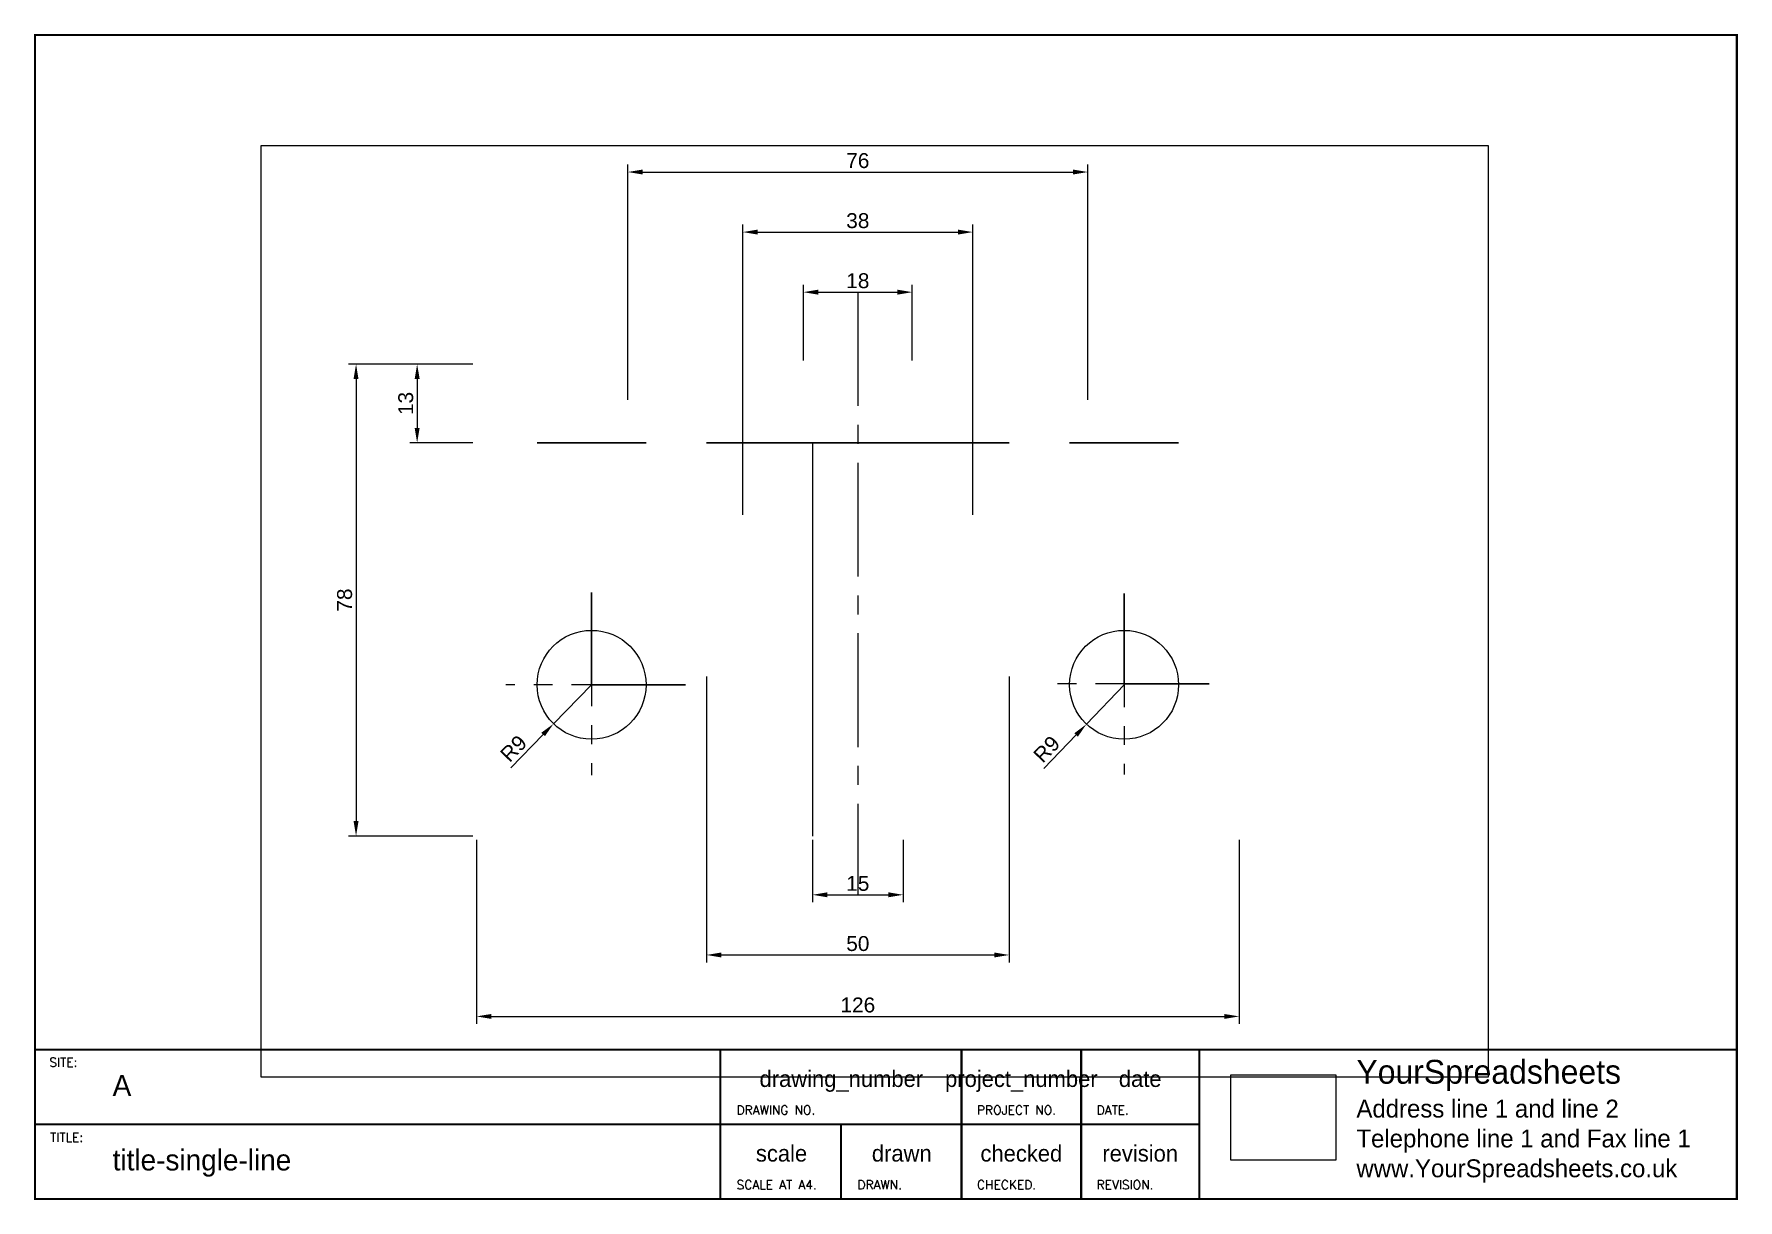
# Paper-space layout 'Layout4' of a CAD drawing. Header units: millimetres. Extents: x -12 to 273, y -1 to 194.
# The model-space entities are those that its viewports show. They can reach past a viewport. Long polylines and large blocks are cut down to what shows.
import ezdxf
from ezdxf.enums import TextEntityAlignment as Align

# ---------------------------------------------------------------- set-up
doc = ezdxf.new("R2010")
doc.units = ezdxf.units.MM
doc.linetypes.add('CENTER2', pattern=[28.575, 19.05, -3.175, 3.175, -3.175])
for name, color, linetype in [('Center Line', 1, 'CENTER2'), ('Dimensions', 5, 'Continuous'), ('YS-TEXT-LARGE', 250, 'Continuous'), ('YS-TEXT-MEDIUM', 6, 'Continuous'), ('YS-TITLEBLOCK-BORDERS', 154, 'Continuous'), ('YS-TITLEBLOCK-TEXT-NONEDITABLE', 154, 'Continuous')]:
    doc.layers.add(name, color=color, linetype=linetype)
doc.styles.add('ROMANS', font='romans.shx')
doc.styles.get("Standard").update_dxf_attribs({"font": 'arial.ttf'})
doc.styles.add('YS TEXT', font='GOTHIC.TTF')
doc.dimstyles.new('ISO-25', dxfattribs={"dimtxt": 2.5, "dimasz": 2.5, "dimexe": 1.25, "dimexo": 0.625, "dimtad": 1, "dimtxsty": 'Standard', "dimcen": 2.5, "dimadec": 0, "dimazin": 0, "dimtfac": 1, "dimtmove": 0, "dimatfit": 3, "dimfxl": 1, "dimarcsym": 0})
picture_1 = doc.add_image_def('image1.jpg', size_in_pixel=(739, 600))

# ---------------------------------------------------------------- blocks, each defined once
blk = doc.blocks.new('*D28')
at = {"layer": 'Defpoints', "color": 0, "transparency": 16777216}
for p in [(61.81, 59.86), (189.52, 59.86), (189.52, 29.65)]:
    blk.add_point(p, dxfattribs=at)
at = {"layer": 'Dimensions', "color": 0, "lineweight": -2, "transparency": 16777216}
for p, q in [((61.81, 59.24), (61.81, 28.4)), ((189.52, 59.24), (189.52, 28.4)), ((64.31, 29.65), (187.02, 29.65))]:
    blk.add_line(p, q, dxfattribs=at)
at = {"layer": 'Dimensions', "color": 0, "transparency": 16777216}
for points in [[(64.31, 30.06), (64.31, 29.23), (61.81, 29.65)], [(187.02, 30.06), (187.02, 29.23), (189.52, 29.65)]]:
    blk.add_solid(points, dxfattribs=at)
at = {"layer": 'Dimensions', "color": 0, "transparency": 16777216, "insert": (125.66, 31.55), "char_height": 2.5, "attachment_point": 5}
blk.add_mtext('126', dxfattribs=at)
blk = doc.blocks.new('*D30')
at = {"layer": 'Defpoints', "color": 0, "transparency": 16777216}
for p in [(61.81, 138.92), (41.63, 59.86), (61.81, 59.86)]:
    blk.add_point(p, dxfattribs=at)
at = {"layer": 'Dimensions', "color": 0, "lineweight": -2, "transparency": 16777216}
for p, q in [((61.19, 138.92), (40.38, 138.92)), ((41.63, 136.42), (41.63, 62.36)), ((61.19, 59.86), (40.38, 59.86))]:
    blk.add_line(p, q, dxfattribs=at)
at = {"layer": 'Dimensions', "color": 0, "transparency": 16777216}
for points in [[(41.21, 136.42), (42.04, 136.42), (41.63, 138.92)], [(41.21, 62.36), (42.04, 62.36), (41.63, 59.86)]]:
    blk.add_solid(points, dxfattribs=at)
at = {"layer": 'Dimensions', "color": 0, "transparency": 16777216, "insert": (39.72, 99.39), "char_height": 2.5, "attachment_point": 5, "rotation": 90}
blk.add_mtext('78', dxfattribs=at)
blk = doc.blocks.new('*D31')
at = {"layer": 'Defpoints', "color": 0, "transparency": 16777216}
for p in [(61.81, 138.92), (51.86, 125.74), (61.81, 125.74)]:
    blk.add_point(p, dxfattribs=at)
at = {"layer": 'Dimensions', "color": 0, "lineweight": -2, "transparency": 16777216}
for p, q in [((61.19, 138.92), (50.61, 138.92)), ((51.86, 136.42), (51.86, 128.24)), ((61.19, 125.74), (50.61, 125.74))]:
    blk.add_line(p, q, dxfattribs=at)
at = {"layer": 'Dimensions', "color": 0, "transparency": 16777216}
for points in [[(51.44, 136.42), (52.28, 136.42), (51.86, 138.92)], [(51.44, 128.24), (52.28, 128.24), (51.86, 125.74)]]:
    blk.add_solid(points, dxfattribs=at)
at = {"layer": 'Dimensions', "color": 0, "transparency": 16777216, "insert": (49.96, 132.33), "char_height": 2.5, "attachment_point": 5, "rotation": 90}
blk.add_mtext('13', dxfattribs=at)
blk = doc.blocks.new('*D32')
at = {"layer": 'Defpoints', "color": 0, "transparency": 16777216}
for p in [(81.07, 85.2, -32.43), (74.7, 78.67, -32.43)]:
    blk.add_point(p, dxfattribs=at)
at = {"layer": 'Dimensions', "color": 0, "lineweight": -2, "transparency": 16777216}
for p, q in [((81.07, 85.2), (74.7, 78.67)), ((67.53, 71.3), (72.96, 76.88))]:
    blk.add_line(p, q, dxfattribs=at)
at = {"layer": 'Dimensions', "color": 0, "transparency": 16777216}
blk.add_solid([(72.66, 77.17), (73.26, 76.59), (74.7, 78.67)], dxfattribs=at)
at = {"layer": 'Dimensions', "color": 0, "transparency": 16777216, "insert": (68.01, 74.52), "char_height": 2.5, "attachment_point": 5, "rotation": 45.7569}
blk.add_mtext('R9', dxfattribs=at)
blk = doc.blocks.new('*D33')
at = {"layer": 'Defpoints', "color": 0, "transparency": 16777216}
for p in [(170.26, 85.2, -32.43), (163.95, 78.61, -32.43)]:
    blk.add_point(p, dxfattribs=at)
at = {"layer": 'Dimensions', "color": 0, "lineweight": -2, "transparency": 16777216}
for p, q in [((170.26, 85.2), (163.95, 78.61)), ((156.84, 71.18), (162.22, 76.81))]:
    blk.add_line(p, q, dxfattribs=at)
at = {"layer": 'Dimensions', "color": 0, "transparency": 16777216}
blk.add_solid([(161.92, 77.09), (162.52, 76.52), (163.95, 78.61)], dxfattribs=at)
at = {"layer": 'Dimensions', "color": 0, "transparency": 16777216, "insert": (157.29, 74.41), "char_height": 2.5, "attachment_point": 5, "rotation": 46.2575}
blk.add_mtext('R9', dxfattribs=at)
blk = doc.blocks.new('*D34')
at = {"layer": 'Defpoints', "color": 0, "transparency": 16777216}
for p in [(134.79, 150.98), (116.54, 138.92), (134.79, 138.92)]:
    blk.add_point(p, dxfattribs=at)
at = {"layer": 'Dimensions', "color": 0, "lineweight": -2, "transparency": 16777216}
for p, q in [((116.54, 139.54), (116.54, 152.23)), ((134.79, 139.54), (134.79, 152.23)), ((119.04, 150.98), (132.29, 150.98))]:
    blk.add_line(p, q, dxfattribs=at)
at = {"layer": 'Dimensions', "color": 0, "transparency": 16777216}
for points in [[(119.04, 151.39), (119.04, 150.56), (116.54, 150.98)], [(132.29, 151.39), (132.29, 150.56), (134.79, 150.98)]]:
    blk.add_solid(points, dxfattribs=at)
at = {"layer": 'Dimensions', "color": 0, "transparency": 16777216, "insert": (125.66, 152.88), "char_height": 2.5, "attachment_point": 5}
blk.add_mtext('18', dxfattribs=at)
blk = doc.blocks.new('*D35')
at = {"layer": 'Defpoints', "color": 0, "transparency": 16777216}
for p in [(164.18, 171.1), (87.15, 132.33), (164.18, 132.33)]:
    blk.add_point(p, dxfattribs=at)
at = {"layer": 'Dimensions', "color": 0, "lineweight": -2, "transparency": 16777216}
for p, q in [((87.15, 132.96), (87.15, 172.35)), ((164.18, 132.96), (164.18, 172.35)), ((89.65, 171.1), (161.68, 171.1))]:
    blk.add_line(p, q, dxfattribs=at)
at = {"layer": 'Dimensions', "color": 0, "transparency": 16777216}
for points in [[(89.65, 171.52), (89.65, 170.68), (87.15, 171.1)], [(161.68, 171.52), (161.68, 170.68), (164.18, 171.1)]]:
    blk.add_solid(points, dxfattribs=at)
at = {"layer": 'Dimensions', "color": 0, "transparency": 16777216, "insert": (125.66, 173), "char_height": 2.5, "attachment_point": 5}
blk.add_mtext('76', dxfattribs=at)
blk = doc.blocks.new('*D36')
at = {"layer": 'Defpoints', "color": 0, "transparency": 16777216}
for p in [(100.33, 87.23), (151, 87.23), (151, 39.94)]:
    blk.add_point(p, dxfattribs=at)
at = {"layer": 'Dimensions', "color": 0, "lineweight": -2, "transparency": 16777216}
for p, q in [((100.33, 86.6), (100.33, 38.69)), ((151, 86.6), (151, 38.69)), ((102.83, 39.94), (148.5, 39.94))]:
    blk.add_line(p, q, dxfattribs=at)
at = {"layer": 'Dimensions', "color": 0, "transparency": 16777216}
for points in [[(102.83, 40.36), (102.83, 39.52), (100.33, 39.94)], [(148.5, 40.36), (148.5, 39.52), (151, 39.94)]]:
    blk.add_solid(points, dxfattribs=at)
at = {"layer": 'Dimensions', "color": 0, "transparency": 16777216, "insert": (125.66, 41.84), "char_height": 2.5, "attachment_point": 5}
blk.add_mtext('50', dxfattribs=at)
blk = doc.blocks.new('*D37')
at = {"layer": 'Defpoints', "color": 0, "transparency": 16777216}
for p in [(118.06, 59.86), (133.27, 59.86), (133.27, 50.02)]:
    blk.add_point(p, dxfattribs=at)
at = {"layer": 'Dimensions', "color": 0, "lineweight": -2, "transparency": 16777216}
for p, q in [((118.06, 59.24), (118.06, 48.77)), ((133.27, 59.24), (133.27, 48.77)), ((120.56, 50.02), (130.77, 50.02))]:
    blk.add_line(p, q, dxfattribs=at)
at = {"layer": 'Dimensions', "color": 0, "transparency": 16777216}
for points in [[(120.56, 50.44), (120.56, 49.61), (118.06, 50.02)], [(130.77, 50.44), (130.77, 49.61), (133.27, 50.02)]]:
    blk.add_solid(points, dxfattribs=at)
at = {"layer": 'Dimensions', "color": 0, "transparency": 16777216, "insert": (125.66, 51.92), "char_height": 2.5, "attachment_point": 5}
blk.add_mtext('15', dxfattribs=at)
blk = doc.blocks.new('*D38')
at = {"layer": 'Defpoints', "color": 0, "transparency": 16777216}
for p in [(144.92, 161.04), (106.41, 113.07), (144.92, 113.07)]:
    blk.add_point(p, dxfattribs=at)
at = {"layer": 'Dimensions', "color": 0, "lineweight": -2, "transparency": 16777216}
for p, q in [((106.41, 113.7), (106.41, 162.29)), ((108.91, 161.04), (142.42, 161.04)), ((144.92, 113.7), (144.92, 162.29))]:
    blk.add_line(p, q, dxfattribs=at)
at = {"layer": 'Dimensions', "color": 0, "transparency": 16777216}
for points in [[(108.91, 161.46), (108.91, 160.62), (106.41, 161.04)], [(142.42, 161.46), (142.42, 160.62), (144.92, 161.04)]]:
    blk.add_solid(points, dxfattribs=at)
at = {"layer": 'Dimensions', "color": 0, "transparency": 16777216, "insert": (125.66, 162.94), "char_height": 2.5, "attachment_point": 5}
blk.add_mtext('38', dxfattribs=at)

msp = doc.modelspace()

# ---------------------------------------------------------------- linework, layer by layer
at = {"extrusion": (0, -1, 0)}
for p, q in [((54, 65, 77), (44, 65, 77)), ((55.5, 65), (55.5, 65, 14.15)), ((82, 65, 77), (82, 65, 54.25))]:
    msp.add_line(p, q, dxfattribs=at)
for p, q in [((44, 65, 77), (44, 65, 47)), ((63, 65), (55.5, 65)), ((63, 65), (63, 65, 13)), ((70.5, 65), (70.5, 65, 10)), ((70.5, 65), (70.5, 65, 14.15)), ((72, 65, 77), (82, 65, 77)), ((55.5, 27, 14.15), (55.5, 27, 14.15))]:
    msp.add_line(p, q)
at = {"extrusion": (-1, 0, 5.02096e-16)}
for p, q in [((55.5, 65, 14.15), (55.5, 27, 14.15)), ((55.5, 27, 14.15), (55.5, 0))]:
    msp.add_line(p, q, dxfattribs=at)
at = {"extrusion": (0, -1, 0)}
for centre, radius in [((19, 52, -65), 9), ((63, 38, -65), 25), ((63, 38, -65), 16), ((107, 52, -65), 9)]:
    msp.add_circle(centre, radius, dxfattribs=at)
for centre in [(19, 25), (107, 25)]:
    msp.add_circle(centre, 9)
msp.add_arc((63, 77, -65), 9, 180, 0, dxfattribs=at)

psp = doc.layouts.new('Layout4')

# ---------------------------------------------------------------- linework, layer by layer
at = {"layer": 'Center Line'}
for p, q in [((125.664, 150.978), (125.664, 50.023)), ((81.069, 85.203), (81.069, 100.658)), ((81.069, 100.658), (81.069, 70.066)), ((170.259, 85.203), (170.259, 100.522)), ((170.259, 100.522), (170.259, 70.202)), ((96.775, 85.203), (66.71, 85.203)), ((81.069, 85.203), (96.775, 85.203)), ((184.52, 85.362), (156.088, 85.362)), ((170.259, 85.362), (184.52, 85.362))]:
    psp.add_line(p, q, dxfattribs=at)
at = {"layer": 'YS-TITLEBLOCK-BORDERS', "linetype": 'Continuous'}
psp.add_line((-12.12, 11.58), (182.838, 11.58), dxfattribs=at)
at = {"layer": 'YS-TITLEBLOCK-BORDERS', "linetype": 'Continuous', "const_width": 0.35}
psp.add_lwpolyline([(272.88, 194.038), (272.88, -0.92), (-12.12, -0.92), (-12.12, 194.038)], close=True, dxfattribs=at)
for points in [[(-12.12, 24.08), (272.88, 24.08)], [(102.645, -0.92), (102.645, 24.08)], [(143.03, -0.92), (143.03, 24.08)], [(163.067, -0.92), (163.067, 24.08)], [(182.838, 24.08), (182.838, -0.92)], [(-12.12, 11.58), (182.838, 11.58)], [(122.838, -0.92), (122.838, 11.58)]]:
    psp.add_lwpolyline(points, dxfattribs=at)

# ---------------------------------------------------------------- texts
at = {"layer": 'YS-TEXT-LARGE', "linetype": 'Continuous', "insert": (209.166, 22.373), "char_height": 5.4, "attachment_point": 1, "style": 'YS TEXT'}
psp.add_mtext('{\\H0.74074x;YourSpreadsheets\\P\\pxsm1;\\H0.75001x;Address line 1 and line 2\\PTelephone line 1 and Fax line 1\\P\\ps*;www.YourSpreadsheets.co.uk\\H1x; }', dxfattribs=at)
at = {"layer": 'YS-TEXT-MEDIUM', "style": 'YS TEXT'}
for tag, text, p in [('drawing_number', 'drawing_number', (122.897, 17.83)), ('project_number', 'project_number', (153.048, 17.83)), ('date', 'date', (172.952, 17.83)), ('scale', 'scale', (112.884, 5.33)), ('drawn', 'drawn', (133.017, 5.33)), ('checked', 'checked', (153.048, 5.33)), ('revision', 'revision', (172.952, 5.33))]:
    psp.add_attdef(tag, text=text, height=2.75, dxfattribs=at).set_placement(p, align=Align.CENTER)
for tag, p, s in [('A', (0.862, 16.343), 'site-single-line'), ('title-single-line', (0.862, 3.843), 'title-single-line')]:
    psp.add_attdef(tag, p, s, height=3.5, dxfattribs=at)
at = {"layer": 'YS-TITLEBLOCK-TEXT-NONEDITABLE', "linetype": 'Continuous', "char_height": 1.5, "width": 22.60716, "attachment_point": 1, "style": 'ROMANS'}
for s, insert in [('SITE:', (-9.746, 22.727)), ('DRAWING NO.', (105.357, 14.701)), ('PROJECT NO.', (145.623, 14.701)), ('DATE.', (165.66, 14.701)), ('TITLE:', (-9.593, 10.14)), ('SCALE AT A4.', (105.357, 2.201)), ('DRAWN.', (125.597, 2.201)), ('CHECKED.', (145.623, 2.201)), ('REVISION.', (165.66, 2.201))]:
    psp.add_mtext(s, dxfattribs=dict(at, insert=insert))

# ---------------------------------------------------------------- dimensions: what is measured, and where the dimension line sits
at = {"layer": 'Dimensions'}
for base, p1, p2, picture, middle in [((164.178, 171.1), (87.15, 132.332), (164.178, 132.332), '*D35', (125.664, 171.1)), ((189.516, 29.648), (61.812, 59.865), (189.516, 59.865), '*D28', (125.664, 29.648))]:
    dim = psp.add_linear_dim(base=base, p1=p1, p2=p2, dimstyle='ISO-25', override={"dimlfac": -0.98666}, dxfattribs=at)
    dim.commit()
    dim.dimension.update_dxf_attribs({"geometry": picture, "text_midpoint": middle, "dimtype": 160})
for base, p1, p2, picture, middle in [((144.921, 161.039), (106.407, 113.075), (144.921, 113.075), '*D38', (125.664, 162.941)), ((151.002, 39.939), (100.326, 87.23), (151.002, 87.23), '*D36', (125.664, 41.84)), ((133.265, 50.023), (118.062, 59.865), (133.265, 59.865), '*D37', (125.664, 51.924))]:
    dim = psp.add_linear_dim(base=base, p1=p1, p2=p2, dimstyle='ISO-25', override={"dimlfac": -0.98666}, dxfattribs=at)
    dim.commit()
    dim.dimension.update_dxf_attribs({"geometry": picture, "text_midpoint": middle})
for base, p1, p2, angle, picture, middle in [((134.786, 150.978), (116.542, 138.919), (134.786, 138.919), 180, '*D34', (125.664, 150.978)), ((41.625, 59.865), (61.812, 138.919), (61.812, 59.865), 90, '*D30', (41.625, 99.392))]:
    dim = psp.add_linear_dim(base=base, p1=p1, p2=p2, angle=angle, dimstyle='ISO-25', override={"dimlfac": -0.98666}, dxfattribs=at)
    dim.commit()
    dim.dimension.update_dxf_attribs({"geometry": picture, "text_midpoint": middle, "dimtype": 160})
dim = psp.add_linear_dim(base=(51.859, 125.744), p1=(61.812, 138.919), p2=(61.812, 125.744), angle=90, dimstyle='ISO-25', override={"dimlfac": -0.98666}, dxfattribs=at)
dim.commit()
dim.dimension.update_dxf_attribs({"geometry": '*D31', "text_midpoint": (49.956, 132.332)})
for center, mpoint, picture, middle in [((81.069, 85.203, -32.433), (74.705, 78.668, -32.433), '*D32', (68.01, 74.519)), ((170.259, 85.203, -32.433), (163.952, 78.613, -32.433), '*D33', (157.293, 74.406))]:
    dim = psp.add_radius_dim(center=center, mpoint=mpoint, dimstyle='ISO-25', override={"dimlfac": -0.98666}, dxfattribs=at)
    dim.commit()
    dim.dimension.update_dxf_attribs({"geometry": picture, "text_midpoint": middle})

# ---------------------------------------------------------------- pictures from other files: only their frames are drawn
image = psp.add_image(picture_1, insert=(188.151, 5.593), size_in_units=(17.584, 14.276))
image.dxf.flags = 7

# ---------------------------------------------------------------- viewports
at = {"layer": '0', "view_target_point": (65.798, 37.133)}
psp.add_viewport(center=(128.5, 97.5), size=(205.6, 156), view_center_point=(0, 0), view_height=153.91892, dxfattribs=at)

doc.saveas('drawing.dxf')
